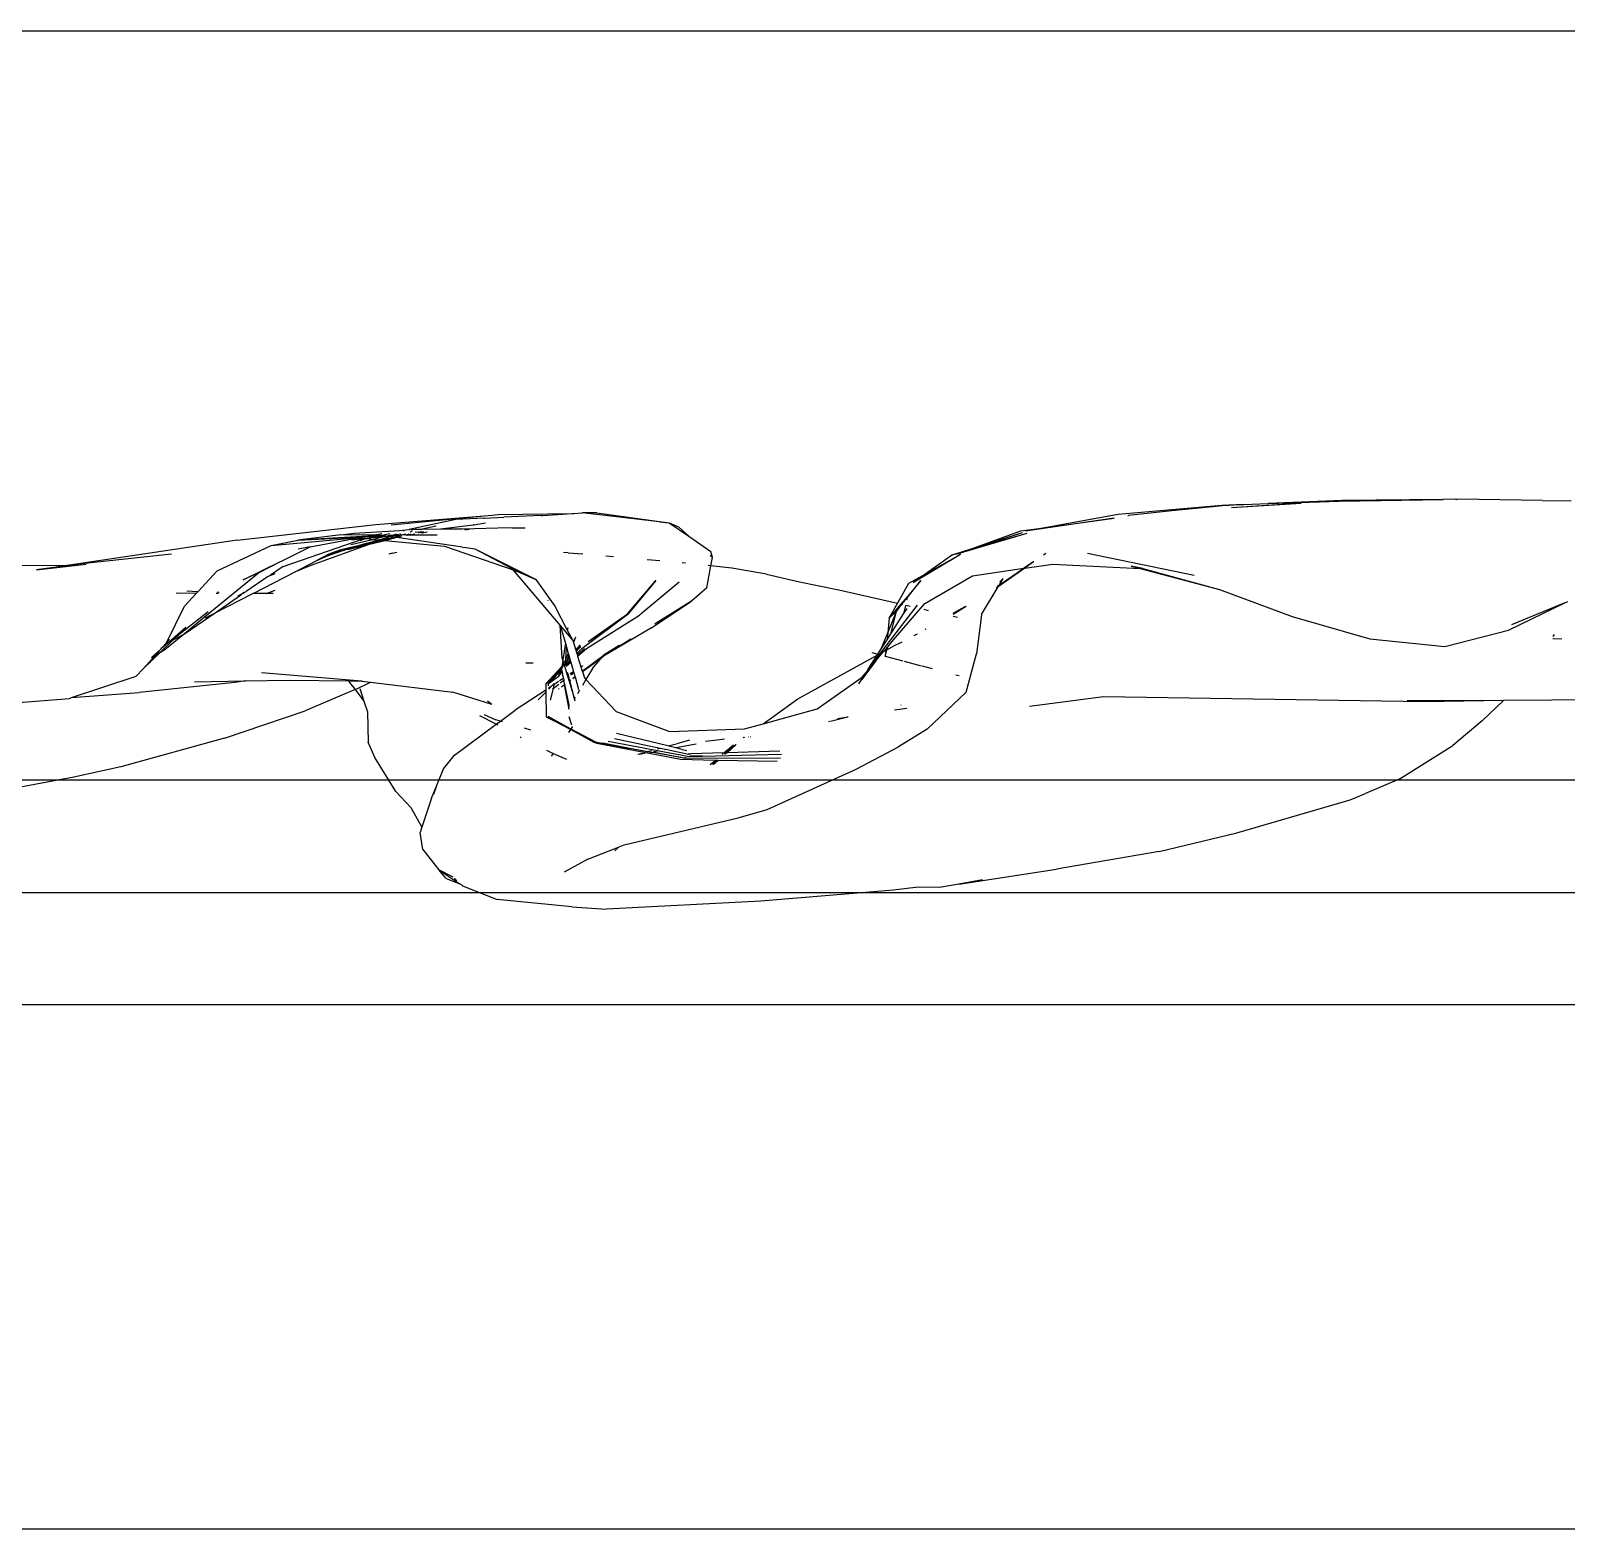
# Model space of a CAD drawing. Header units: millimetres. Extents: x -41292 to 298682, y -22072 to 33155.
# Drawn here: x 30893 to 31098, y 1090.6 to 1290.6 of the extents above; entities that cross this region are included whole.
import ezdxf

# ---------------------------------------------------------------- set-up
doc = ezdxf.new("R2010")
doc.units = ezdxf.units.MM
doc.layers.add('창호', color=4, linetype='Continuous')
doc.layers.add('틀', color=8, linetype='Continuous')

# ---------------------------------------------------------------- blocks, each defined once
blk = doc.blocks.new('AHSISHEUD')
for p, q in [((31679.85, 18875.37), (31665.53, 18874.12)), ((31678.6, 18875.16), (31672.7, 18874.6)), ((31676.33, 18874.99), (31679.85, 18875.37)), ((31680.29, 18875.33), (31679.41, 18875.24)), ((31679.85, 18875.37), (31682.28, 18875.42)), ((31679.85, 18875.37), (31680.29, 18875.33)), ((31682.28, 18875.42), (31680.29, 18875.33)), ((31689.98, 18875.56), (31680.67, 18874.99)), ((31688.76, 18875.54), (31680.67, 18874.99)), ((31682.28, 18875.42), (31685.54, 18875.56)), ((31695.44, 18875.99), (31685.54, 18875.56)), ((31685.54, 18875.56), (31692.41, 18875.78)), ((31695.44, 18875.99), (31692.41, 18875.78)), ((31692.41, 18875.78), (31694.96, 18875.87)), ((31695.03, 18875.87), (31694.96, 18875.87)), ((31695.44, 18875.99), (31695.03, 18875.87)), ((31695.26, 18875.88), (31695.03, 18875.87)), ((31695.44, 18875.99), (31695.26, 18875.88)), ((31695.26, 18875.88), (31697.85, 18875.92)), ((31708.93, 18876.11), (31695.44, 18875.99)), ((31697.85, 18875.92), (31708.93, 18876.11)), ((31710.61, 18876.13), (31708.93, 18876.11)), ((31710.61, 18876.13), (31710.75, 18876.12)), ((31710.84, 18876.14), (31710.75, 18876.12)), ((31722.16, 18875.98), (31710.84, 18876.14)), ((31722.16, 18875.98), (31725.98, 18875.94)), ((31566.46, 18872.78), (31580.89, 18873.91)), ((31568.48, 18872.73), (31580.89, 18873.91)), ((31577.15, 18873.42), (31570.92, 18872.09)), ((31580.86, 18873.61), (31577.15, 18873.42)), ((31580.86, 18873.61), (31580.96, 18873.63)), ((31580.89, 18873.91), (31581.99, 18874)), ((31580.96, 18873.63), (31583.53, 18873.74)), ((31581.99, 18874), (31582.77, 18874.09)), ((31582.77, 18874.09), (31592.65, 18874.25)), ((31588.53, 18873.99), (31583.53, 18873.74)), ((31588.53, 18873.99), (31588.61, 18873.97)), ((31588.61, 18873.97), (31588.72, 18873.98)), ((31588.72, 18873.98), (31592.65, 18874.25)), ((31592.65, 18874.25), (31592.86, 18874.26)), ((31592.86, 18874.26), (31593.98, 18874.32)), ((31604.32, 18873.12), (31593.98, 18874.32)), ((31595.96, 18874.31), (31593.98, 18874.32)), ((31595.96, 18874.31), (31605.62, 18873)), ((31604.32, 18873.12), (31605.62, 18873)), ((31665.02, 18873.62), (31653.15, 18871.86)), ((31665.53, 18874.12), (31655.96, 18872.38)), ((31655.96, 18872.38), (31665.02, 18873.62)), ((31666.82, 18873.97), (31666.91, 18873.97)), ((31672.7, 18874.6), (31666.91, 18873.97)), ((31547.96, 18870.66), (31566.46, 18872.78)), ((31552.5, 18869.97), (31563.74, 18871.01)), ((31561.76, 18871.38), (31556.03, 18870.68)), ((31565.37, 18871.21), (31556.03, 18870.68)), ((31556.03, 18870.68), (31565.02, 18871.14)), ((31561.76, 18871.38), (31563.56, 18871.63)), ((31566.18, 18871.36), (31561.76, 18871.38)), ((31563.56, 18871.63), (31569.61, 18871.99)), ((31563.74, 18871.01), (31564.1, 18870.97)), ((31564.1, 18870.97), (31565.02, 18871.14)), ((31564.96, 18870.91), (31565.95, 18871.03)), ((31565.02, 18871.14), (31566.97, 18871.24)), ((31565.02, 18871.14), (31565.37, 18871.21)), ((31565.37, 18871.21), (31566.18, 18871.36)), ((31567.24, 18871.31), (31565.37, 18871.21)), ((31567.34, 18871.11), (31565.4, 18870.91)), ((31565.95, 18871.03), (31565.4, 18870.91)), ((31566.97, 18871.24), (31565.95, 18871.03)), ((31565.95, 18871.03), (31567.71, 18871.24)), ((31566.01, 18870.79), (31567.34, 18871.11)), ((31566.32, 18871.38), (31566.18, 18871.36)), ((31566.32, 18871.38), (31567.26, 18871.55)), ((31567.24, 18871.31), (31566.32, 18871.38)), ((31566.83, 18870.71), (31568.36, 18871.15)), ((31567.24, 18871.31), (31566.97, 18871.24)), ((31566.97, 18871.24), (31567.51, 18871.27)), ((31567.27, 18871.31), (31567.24, 18871.31)), ((31567.29, 18871.31), (31567.27, 18871.31)), ((31568.3, 18871.53), (31567.29, 18871.31)), ((31567.51, 18871.27), (31567.29, 18871.31)), ((31567.34, 18871.11), (31567.83, 18871.23)), ((31568.1, 18871.19), (31567.34, 18871.11)), ((31567.39, 18870.66), (31569.1, 18871.04)), ((31567.71, 18871.24), (31567.51, 18871.27)), ((31568.36, 18871.15), (31567.54, 18870.79)), ((31567.63, 18870.63), (31569.1, 18871.04)), ((31567.83, 18871.23), (31567.71, 18871.24)), ((31567.83, 18871.23), (31568.16, 18871.31)), ((31568.1, 18871.19), (31567.83, 18871.23)), ((31568.7, 18871.25), (31568.1, 18871.19)), ((31568.36, 18871.15), (31568.1, 18871.19)), ((31568.15, 18870.89), (31568.86, 18871.08)), ((31568.16, 18871.31), (31568.27, 18871.31)), ((31568.27, 18871.31), (31568.32, 18871.35)), ((31568.32, 18871.35), (31568.38, 18871.36)), ((31568.44, 18871.14), (31568.36, 18871.15)), ((31568.38, 18871.36), (31568.46, 18871.34)), ((31568.7, 18871.25), (31568.44, 18871.14)), ((31568.86, 18871.08), (31568.44, 18871.14)), ((31568.46, 18871.34), (31568.53, 18871.34)), ((31568.53, 18871.34), (31568.85, 18871.38)), ((31568.53, 18871.34), (31568.85, 18871.34)), ((31568.77, 18871.26), (31568.7, 18871.25)), ((31568.96, 18871.33), (31568.77, 18871.26)), ((31569.15, 18871.3), (31568.77, 18871.26)), ((31568.85, 18871.38), (31569.22, 18871.51)), ((31568.85, 18871.34), (31568.96, 18871.33)), ((31568.89, 18871.07), (31568.86, 18871.08)), ((31569.47, 18871.24), (31568.89, 18871.07)), ((31569.62, 18871.22), (31568.89, 18871.07)), ((31569.1, 18871.04), (31568.89, 18871.07)), ((31568.96, 18871.33), (31569.04, 18871.34)), ((31569.73, 18871.5), (31569.04, 18871.34)), ((31569.04, 18871.34), (31569.15, 18871.3)), ((31569.1, 18871.04), (31569.22, 18871.07)), ((31569.15, 18871.3), (31569.68, 18871.35)), ((31569.22, 18871.07), (31569.78, 18871.19)), ((31569.25, 18871.02), (31569.22, 18871.07)), ((31578.03, 18869.73), (31569.25, 18871.02)), ((31569.61, 18871.99), (31570.92, 18872.09)), ((31569.88, 18871.35), (31569.68, 18871.35)), ((31569.73, 18871.5), (31569.78, 18871.5)), ((31569.89, 18871.18), (31569.78, 18871.19)), ((31570.02, 18871.39), (31569.88, 18871.35)), ((31570.39, 18871.49), (31570.02, 18871.39)), ((31570.28, 18871.36), (31570.02, 18871.39)), ((31570.23, 18871.94), (31570.14, 18871.92)), ((31570.44, 18871.39), (31570.28, 18871.36)), ((31570.51, 18871.36), (31570.44, 18871.39)), ((31570.51, 18871.36), (31570.65, 18871.39)), ((31570.87, 18871.47), (31570.65, 18871.39)), ((31570.65, 18871.39), (31570.68, 18871.36)), ((31570.68, 18871.36), (31570.8, 18871.39)), ((31570.8, 18871.39), (31571.02, 18871.47)), ((31570.8, 18871.39), (31571.02, 18871.36)), ((31570.92, 18872.09), (31571.64, 18872.15)), ((31570.97, 18871.83), (31571.11, 18871.81)), ((31571.02, 18871.47), (31571.14, 18871.47)), ((31571.04, 18871.36), (31571.02, 18871.36)), ((31571.04, 18871.36), (31571.18, 18871.39)), ((31571.22, 18871.87), (31571.11, 18871.81)), ((31571.18, 18871.39), (31571.2, 18871.39)), ((31571.61, 18871.46), (31571.2, 18871.39)), ((31571.2, 18871.39), (31574.64, 18871.39)), ((31571.35, 18871.86), (31571.22, 18871.87)), ((31571.61, 18871.46), (31571.64, 18871.46)), ((31571.64, 18872.15), (31572.65, 18872.16)), ((31572.08, 18871.69), (31571.71, 18871.74)), ((31572.08, 18871.69), (31572.12, 18871.72)), ((31572.17, 18871.75), (31572.12, 18871.72)), ((31572.12, 18871.72), (31572.19, 18871.72)), ((31572.19, 18871.8), (31572.17, 18871.75)), ((31572.19, 18871.72), (31572.3, 18871.76)), ((31572.3, 18871.76), (31572.36, 18871.76)), ((31572.36, 18871.76), (31572.43, 18871.79)), ((31572.36, 18871.76), (31572.39, 18871.79)), ((31572.39, 18871.79), (31572.45, 18871.78)), ((31572.45, 18871.78), (31572.43, 18871.79)), ((31572.85, 18871.76), (31572.45, 18871.78)), ((31572.65, 18871.63), (31572.52, 18871.64)), ((31574.49, 18872.57), (31572.65, 18872.16)), ((31572.65, 18872.16), (31575.1, 18872.18)), ((31573.25, 18871.73), (31572.65, 18871.63)), ((31573.25, 18871.73), (31573.3, 18871.72)), ((31575.1, 18872.18), (31579.43, 18872.74)), ((31575.1, 18872.18), (31577.97, 18872.2)), ((31577.97, 18872.2), (31584.33, 18872.37)), ((31578.29, 18872.12), (31578.55, 18872.13)), ((31578.46, 18872.08), (31578.53, 18872.06)), ((31578.86, 18872.09), (31578.53, 18872.06)), ((31578.93, 18872.08), (31578.86, 18872.09)), ((31579.51, 18872.74), (31579.43, 18872.74)), ((31579.51, 18872.74), (31581.11, 18872.99)), ((31584.33, 18872.37), (31586.38, 18872.33)), ((31584.69, 18872.28), (31586.38, 18872.33)), ((31605.62, 18873), (31606.83, 18872.48)), ((31605.62, 18873), (31608.25, 18871.2)), ((31608.25, 18871.2), (31606.83, 18872.48)), ((31608.25, 18871.2), (31611.18, 18869.18)), ((31653.36, 18871.58), (31644.15, 18868.86)), ((31645.6, 18869.34), (31652.78, 18871.71)), ((31653.36, 18871.58), (31645.6, 18869.34)), ((31646.2, 18869.61), (31652.55, 18871.91)), ((31646.2, 18869.61), (31652.78, 18871.71)), ((31652.55, 18871.91), (31655.96, 18872.38)), ((31655.96, 18872.38), (31653.15, 18871.86)), ((31547.96, 18870.66), (31525.54, 18867.34)), ((31545.25, 18866.58), (31552.5, 18869.97)), ((31552.5, 18869.97), (31556.03, 18870.68)), ((31553.85, 18867.87), (31557.68, 18869.79)), ((31554.1, 18867.18), (31564.78, 18870.85)), ((31557.68, 18869.79), (31556.08, 18869.5)), ((31557.68, 18869.79), (31564.1, 18870.97)), ((31565.9, 18870.22), (31557.76, 18867.3)), ((31562.29, 18869.34), (31559.67, 18868.45)), ((31561.78, 18869.4), (31560.39, 18868.9)), ((31560.57, 18868.89), (31560.68, 18868.93)), ((31560.68, 18868.93), (31560.74, 18868.93)), ((31560.74, 18868.93), (31560.96, 18869.03)), ((31560.96, 18869.03), (31561.78, 18869.4)), ((31561.36, 18869.13), (31560.96, 18869.03)), ((31561.36, 18869.13), (31563.28, 18869.68)), ((31561.36, 18869.13), (31562.29, 18869.34)), ((31564.11, 18869.93), (31561.78, 18869.4)), ((31562.39, 18869.38), (31562.29, 18869.34)), ((31562.71, 18869.45), (31562.39, 18869.38)), ((31566.58, 18870.48), (31562.71, 18869.45)), ((31562.71, 18869.45), (31565.9, 18870.22)), ((31563.28, 18869.68), (31562.71, 18869.45)), ((31563.12, 18870.1), (31566.01, 18870.79)), ((31564.78, 18870.85), (31563.23, 18870.69)), ((31563.28, 18869.68), (31564.11, 18869.93)), ((31564.1, 18870.97), (31564.89, 18870.9)), ((31564.11, 18869.93), (31566.58, 18870.48)), ((31564.96, 18870.17), (31564.11, 18869.93)), ((31564.35, 18870.64), (31565.09, 18870.88)), ((31564.78, 18870.85), (31564.89, 18870.9)), ((31564.89, 18870.9), (31564.92, 18870.89)), ((31564.92, 18870.89), (31564.96, 18870.91)), ((31565.09, 18870.88), (31564.96, 18870.91)), ((31564.96, 18870.17), (31566.83, 18870.71)), ((31567.1, 18870.69), (31564.96, 18870.17)), ((31565.09, 18870.88), (31565.22, 18870.87)), ((31565.22, 18870.87), (31565.31, 18870.89)), ((31565.4, 18870.91), (31565.31, 18870.89)), ((31565.4, 18870.91), (31566.01, 18870.79)), ((31565.9, 18870.22), (31566, 18870.24)), ((31566, 18870.24), (31567.63, 18870.63)), ((31566, 18870.24), (31566.58, 18870.48)), ((31566.01, 18870.79), (31566.83, 18870.71)), ((31566.58, 18870.48), (31566.64, 18870.49)), ((31566.64, 18870.49), (31566.79, 18870.53)), ((31566.88, 18870.56), (31566.79, 18870.53)), ((31566.83, 18870.71), (31567.1, 18870.69)), ((31567.1, 18870.69), (31566.88, 18870.56)), ((31567.1, 18870.69), (31567.29, 18870.67)), ((31567.54, 18870.79), (31567.29, 18870.67)), ((31567.39, 18870.66), (31567.29, 18870.67)), ((31568.15, 18870.89), (31567.39, 18870.66)), ((31567.39, 18870.66), (31567.63, 18870.63)), ((31568.15, 18870.89), (31567.54, 18870.79)), ((31567.63, 18870.63), (31575.61, 18869.87)), ((31568.64, 18868.96), (31568.2, 18868.83)), ((31568.64, 18868.96), (31569.24, 18869.08)), ((31575.61, 18869.87), (31584.77, 18866.73)), ((31578.03, 18869.73), (31578.4, 18869.71)), ((31578.5, 18869.66), (31578.4, 18869.71)), ((31579.72, 18869.48), (31578.5, 18869.66)), ((31585.37, 18866.49), (31579.72, 18869.48)), ((31587.79, 18865.44), (31579.72, 18869.48)), ((31592.1, 18869.01), (31591.52, 18869.05)), ((31592.1, 18869.01), (31594.1, 18868.84)), ((31611.37, 18868.38), (31611.18, 18869.18)), ((31643.27, 18868.67), (31646.2, 18869.61)), ((31644.95, 18869.16), (31643.27, 18868.67)), ((31644.15, 18868.86), (31644.95, 18869.16)), ((31644.95, 18869.16), (31646.2, 18869.61)), ((31645.6, 18869.34), (31644.95, 18869.16)), ((31512.53, 18867.27), (31525.5, 18867.34)), ((31521.15, 18866.7), (31527.8, 18867.47)), ((31522.43, 18866.92), (31521.15, 18866.7)), ((31523.46, 18867.04), (31522.43, 18866.92)), ((31526.82, 18867.41), (31523.46, 18867.04)), ((31525.5, 18867.34), (31523.46, 18867.04)), ((31525.5, 18867.34), (31525.54, 18867.34)), ((31539.16, 18868.8), (31525.54, 18867.34)), ((31548.76, 18865.4), (31553.71, 18867.84)), ((31550.77, 18866.33), (31553.71, 18867.84)), ((31554.1, 18867.18), (31552.41, 18866.02)), ((31553.71, 18867.84), (31553.73, 18867.85)), ((31553.73, 18867.85), (31553.85, 18867.87)), ((31555.58, 18866.42), (31558.47, 18867.91)), ((31557.76, 18867.3), (31555.58, 18866.42)), ((31558.47, 18867.91), (31559.67, 18868.45)), ((31559.43, 18868.4), (31558.47, 18867.91)), ((31559.43, 18868.4), (31560.57, 18868.89)), ((31560.19, 18868.79), (31559.43, 18868.4)), ((31559.67, 18868.45), (31559.43, 18868.4)), ((31559.67, 18868.45), (31560.57, 18868.89)), ((31560.19, 18868.79), (31560.39, 18868.9)), ((31560.57, 18868.89), (31560.19, 18868.79)), ((31560.39, 18868.9), (31560.57, 18868.89)), ((31597.17, 18868.58), (31598.18, 18868.49)), ((31602.66, 18868.11), (31604.34, 18867.96)), ((31607.79, 18867.61), (31607.35, 18867.65)), ((31610.65, 18864.32), (31611.17, 18867.24)), ((31611.17, 18867.24), (31610.81, 18867.28)), ((31611.37, 18868.38), (31611.07, 18868.63)), ((31611.37, 18868.38), (31611.08, 18868.65)), ((31611.17, 18867.24), (31611.37, 18868.38)), ((31613.96, 18866.95), (31611.17, 18867.24)), ((31618.61, 18866.16), (31613.96, 18866.95)), ((31644.5, 18868.78), (31638.3, 18865.08)), ((31644.5, 18868.78), (31639.43, 18865.94)), ((31639.43, 18865.94), (31643.27, 18868.67)), ((31644.15, 18868.86), (31643.27, 18868.67)), ((31646.1, 18865.93), (31652.95, 18866.93)), ((31653.08, 18866.95), (31649.51, 18864.45)), ((31649.68, 18864.74), (31652.95, 18866.93)), ((31654.23, 18867.79), (31652.95, 18866.93)), ((31652.95, 18866.93), (31653.08, 18866.95)), ((31654.23, 18867.79), (31653.08, 18866.95)), ((31653.08, 18866.95), (31656.82, 18867.49)), ((31654.23, 18867.79), (31654.26, 18867.81)), ((31654.27, 18867.78), (31654.23, 18867.79)), ((31655.87, 18868.89), (31655.55, 18868.68)), ((31656.82, 18867.49), (31668.48, 18866.9)), ((31675.67, 18865.97), (31661.44, 18868.92)), ((31668.83, 18866.88), (31667.27, 18867.22)), ((31667.27, 18867.22), (31668.48, 18866.9)), ((31668.48, 18866.9), (31679.07, 18864.08)), ((31668.48, 18866.9), (31668.83, 18866.88)), ((31542.74, 18863.85), (31545.25, 18866.58)), ((31543.81, 18860.64), (31550.77, 18866.33)), ((31550.77, 18866.33), (31548.76, 18865.4)), ((31552.13, 18865.88), (31549.13, 18863.85)), ((31550.15, 18863.62), (31555.58, 18866.42)), ((31552.13, 18865.88), (31552.26, 18865.92)), ((31552.79, 18866.1), (31552.26, 18865.92)), ((31552.28, 18865.98), (31552.26, 18865.92)), ((31552.28, 18865.98), (31552.41, 18866.02)), ((31552.41, 18866.02), (31553.01, 18866.24)), ((31584.77, 18866.73), (31584.8, 18866.69)), ((31584.8, 18866.69), (31585.37, 18866.49)), ((31584.8, 18866.69), (31591.02, 18859.34)), ((31585.37, 18866.49), (31587.79, 18865.44)), ((31587.79, 18865.44), (31590.33, 18861.86)), ((31600.02, 18860.84), (31603.84, 18865.31)), ((31603.84, 18865.31), (31600.13, 18860.85)), ((31606.92, 18865.09), (31601.88, 18860.86)), ((31618.61, 18866.16), (31622.98, 18865.1)), ((31622.98, 18865.1), (31628.25, 18864.06)), ((31637.55, 18864.9), (31636.07, 18862.26)), ((31637.36, 18862.98), (31639.2, 18865.31)), ((31639.2, 18865.31), (31637.4, 18863.18)), ((31639.43, 18865.94), (31637.55, 18864.9)), ((31638.16, 18865.05), (31639.43, 18865.94)), ((31639.73, 18862.21), (31646.1, 18865.93)), ((31649.68, 18864.74), (31650.17, 18865.56)), ((31649.73, 18865.12), (31650.17, 18865.56)), ((31668.83, 18866.88), (31679.07, 18864.08)), ((31542.49, 18863.58), (31539.8, 18863.59)), ((31540.93, 18861.88), (31542.49, 18863.58)), ((31541.21, 18863.9), (31542.74, 18863.85)), ((31542.49, 18863.58), (31542.74, 18863.85)), ((31545.02, 18860.97), (31550.02, 18863.55)), ((31545.02, 18860.97), (31548.39, 18863.35)), ((31545.43, 18863.57), (31545.13, 18863.57)), ((31545.31, 18863.77), (31545.53, 18863.76)), ((31548.2, 18863.29), (31548.03, 18863.17)), ((31548.26, 18863.31), (31548.2, 18863.29)), ((31548.41, 18863.42), (31548.26, 18863.31)), ((31548.26, 18863.31), (31548.39, 18863.35)), ((31548.39, 18863.35), (31548.5, 18863.42)), ((31548.5, 18863.42), (31548.41, 18863.42)), ((31548.53, 18863.48), (31548.5, 18863.42)), ((31548.61, 18863.55), (31548.53, 18863.48)), ((31548.71, 18863.56), (31548.61, 18863.55)), ((31548.71, 18863.56), (31548.85, 18863.66)), ((31548.73, 18863.64), (31548.71, 18863.56)), ((31548.77, 18863.66), (31548.73, 18863.64)), ((31548.77, 18863.66), (31548.83, 18863.66)), ((31548.88, 18863.73), (31548.83, 18863.66)), ((31548.83, 18863.66), (31548.85, 18863.66)), ((31548.85, 18863.66), (31548.89, 18863.7)), ((31548.88, 18863.73), (31548.95, 18863.72)), ((31548.89, 18863.7), (31548.95, 18863.72)), ((31548.95, 18863.72), (31549.13, 18863.85)), ((31550.02, 18863.55), (31550.15, 18863.62)), ((31551.88, 18863.56), (31550.02, 18863.55)), ((31550.15, 18863.62), (31551.88, 18863.56)), ((31552.97, 18863.97), (31551.88, 18863.56)), ((31552.73, 18863.54), (31551.88, 18863.56)), ((31610.65, 18864.32), (31608.57, 18862.52)), ((31628.25, 18864.06), (31636.07, 18862.26)), ((31637.4, 18863.18), (31636.54, 18862.15)), ((31636.68, 18862.12), (31637.36, 18862.98)), ((31637.36, 18862.98), (31637.29, 18862.69)), ((31637.4, 18863.18), (31637.36, 18862.98)), ((31647.3, 18860.75), (31649.51, 18864.45)), ((31649.51, 18864.45), (31649.25, 18864.27)), ((31649.41, 18864.56), (31649.4, 18864.53)), ((31649.41, 18864.56), (31649.67, 18864.72)), ((31649.51, 18864.45), (31649.67, 18864.72)), ((31649.67, 18864.72), (31649.68, 18864.74)), ((31679.07, 18864.08), (31688.77, 18860.49)), ((31538.49, 18856.96), (31540.93, 18861.88)), ((31539.93, 18857.92), (31544.09, 18861.15)), ((31541.06, 18858.26), (31544.85, 18860.88)), ((31544.32, 18860.61), (31544.85, 18860.88)), ((31544.85, 18860.88), (31545.02, 18860.97)), ((31589.51, 18862.58), (31589.44, 18862.69)), ((31590.33, 18861.86), (31592.01, 18858.69)), ((31593.93, 18856.21), (31600.13, 18860.85)), ((31600.13, 18860.85), (31598.85, 18859.95)), ((31598.85, 18859.95), (31600.02, 18860.84)), ((31600.02, 18860.84), (31600.13, 18860.85)), ((31601.64, 18860.69), (31601.76, 18860.79)), ((31601.76, 18860.79), (31601.88, 18860.86)), ((31603.24, 18858.98), (31608.57, 18862.52)), ((31608.57, 18862.52), (31603.71, 18859.48)), ((31608.57, 18862.52), (31603.85, 18859.62)), ((31632.18, 18853.47), (31638.73, 18861.99)), ((31634.77, 18858.3), (31635.94, 18861.18)), ((31636.07, 18862.26), (31634.98, 18860.31)), ((31636.54, 18862.15), (31634.98, 18860.31)), ((31635.94, 18861.18), (31634.98, 18860.31)), ((31635.2, 18858.2), (31635.94, 18861.18)), ((31635.2, 18858.2), (31636.87, 18860.83)), ((31635.53, 18857.36), (31639.73, 18862.21)), ((31635.94, 18861.18), (31636.68, 18862.12)), ((31636.54, 18862.15), (31636.68, 18862.12)), ((31636.68, 18862.12), (31636.76, 18862.1)), ((31637.13, 18861.95), (31636.87, 18860.83)), ((31636.87, 18860.83), (31637.35, 18861.58)), ((31637.2, 18862), (31637.79, 18861.86)), ((31639.59, 18861.45), (31640.19, 18861.31)), ((31643.49, 18860.92), (31645.1, 18861.84)), ((31645.24, 18861.81), (31643.5, 18860.75)), ((31647.3, 18860.75), (31647.29, 18860.72)), ((31717.63, 18858.67), (31725.16, 18862.3)), ((31725.16, 18862.3), (31718.02, 18859.4)), ((31725.16, 18862.3), (31725.54, 18862.48)), ((31538.97, 18857.19), (31541.09, 18859.06)), ((31539.93, 18857.92), (31541.09, 18859.06)), ((31540.68, 18858.06), (31543.81, 18860.64)), ((31544.32, 18860.61), (31543.67, 18860.29)), ((31591.02, 18859.34), (31591.29, 18854.94)), ((31591.02, 18859.34), (31591.07, 18859.28)), ((31591.07, 18859.28), (31592.74, 18857.3)), ((31591.07, 18859.28), (31591.75, 18856.93)), ((31592.06, 18858.98), (31592.01, 18858.69)), ((31592.01, 18858.69), (31592.74, 18857.3)), ((31593.93, 18856.21), (31598.85, 18859.95)), ((31594.55, 18856.22), (31601.64, 18860.69)), ((31598.85, 18859.95), (31594.78, 18857.1)), ((31603.24, 18858.98), (31596.85, 18855.19)), ((31634.98, 18860.31), (31634.77, 18858.3)), ((31639.78, 18858.78), (31639.89, 18858.85)), ((31643.51, 18860.54), (31644.08, 18860.41)), ((31647.29, 18860.72), (31646.63, 18855.5)), ((31688.77, 18860.49), (31699.14, 18857.53)), ((31537.69, 18855.74), (31539.39, 18857.4)), ((31537.9, 18856.3), (31538.97, 18857.19)), ((31537.9, 18856.3), (31538.47, 18856.93)), ((31538.29, 18856.09), (31540.68, 18858.06)), ((31538.47, 18856.93), (31538.49, 18856.96)), ((31538.49, 18856.96), (31538.93, 18857.46)), ((31538.97, 18857.19), (31539.93, 18857.92)), ((31538.97, 18857.19), (31539.39, 18857.4)), ((31539.39, 18857.4), (31540.68, 18858.06)), ((31539.39, 18857.4), (31539.93, 18857.92)), ((31540.68, 18858.06), (31541.06, 18858.26)), ((31591.75, 18856.93), (31591.41, 18854.72)), ((31591.75, 18856.93), (31591.9, 18856.38)), ((31592.74, 18857.3), (31592.81, 18857.1)), ((31593.09, 18857.75), (31592.81, 18857.1)), ((31592.81, 18857.1), (31592.83, 18857.02)), ((31593.09, 18857.75), (31592.83, 18857.02)), ((31592.83, 18857.02), (31593.15, 18855.98)), ((31593.15, 18855.98), (31593.73, 18856.68)), ((31593.73, 18856.68), (31593.18, 18855.89)), ((31600.49, 18857.47), (31596.85, 18855.19)), ((31633.92, 18856.19), (31634.77, 18858.3)), ((31633.92, 18856.19), (31634.68, 18857.38)), ((31634.77, 18858.3), (31634.68, 18857.38)), ((31634.68, 18857.38), (31635.2, 18858.2)), ((31634.77, 18856.45), (31635.53, 18857.36)), ((31636.65, 18857.07), (31635.39, 18856.44)), ((31638.31, 18857.94), (31638.77, 18858.2)), ((31699.14, 18857.53), (31709.12, 18856.49)), ((31709.12, 18856.49), (31717.63, 18858.67)), ((31724.77, 18857.48), (31723.54, 18857.5)), ((31723.59, 18857.83), (31723.78, 18858.11)), ((31535.41, 18853.51), (31537.69, 18855.74)), ((31537.03, 18855.34), (31535.41, 18853.51)), ((31536.5, 18855.03), (31537.74, 18856.12)), ((31536.5, 18855.03), (31537.03, 18855.34)), ((31537.07, 18855.37), (31537.03, 18855.34)), ((31537.74, 18856.12), (31537.07, 18855.37)), ((31537.07, 18855.37), (31537.69, 18855.74)), ((31537.69, 18855.74), (31538.29, 18856.09)), ((31537.74, 18856.12), (31537.79, 18856.16)), ((31537.79, 18856.16), (31537.9, 18856.3)), ((31591.39, 18854.61), (31591.27, 18853.8)), ((31591.29, 18854.94), (31591.41, 18854.72)), ((31591.39, 18854.61), (31591.41, 18854.72)), ((31591.39, 18854.61), (31591.53, 18854.16)), ((31591.81, 18854.8), (31591.61, 18854.34)), ((31591.77, 18854.08), (31591.81, 18854.8)), ((31591.81, 18854.8), (31591.9, 18856.38)), ((31592.14, 18855.56), (31591.81, 18854.8)), ((31591.9, 18856.38), (31592.14, 18855.56)), ((31591.94, 18854.11), (31592.41, 18854.61)), ((31592.21, 18855.3), (31591.96, 18854.53)), ((31591.96, 18854.53), (31592.31, 18854.96)), ((31592.32, 18854.92), (31591.96, 18854.53)), ((31592.37, 18854.74), (31592.13, 18854.39)), ((31592.14, 18855.56), (31592.21, 18855.3)), ((31592.21, 18855.3), (31592.31, 18854.96)), ((31592.31, 18854.96), (31592.32, 18854.92)), ((31592.32, 18854.92), (31592.37, 18854.74)), ((31592.37, 18854.74), (31592.41, 18854.61)), ((31592.41, 18854.61), (31592.44, 18854.51)), ((31593.15, 18855.98), (31593.18, 18855.89)), ((31593.18, 18855.89), (31593.19, 18855.84)), ((31593.6, 18856.27), (31593.19, 18855.84)), ((31593.19, 18855.84), (31593.29, 18855.54)), ((31593.29, 18855.54), (31593.93, 18856.21)), ((31593.29, 18855.54), (31593.34, 18855.36)), ((31593.34, 18855.36), (31594.28, 18856.23)), ((31593.34, 18855.36), (31593.39, 18855.2)), ((31593.39, 18855.2), (31594.55, 18856.22)), ((31593.39, 18855.2), (31593.83, 18853.77)), ((31593.83, 18856.43), (31593.6, 18856.27)), ((31594.01, 18853.2), (31596.92, 18855.37)), ((31594.03, 18853.14), (31596.61, 18855.02)), ((31595.35, 18853.56), (31596.61, 18855.02)), ((31596.61, 18855.02), (31596.92, 18855.37)), ((31596.61, 18855.02), (31596.85, 18855.19)), ((31596.85, 18855.19), (31596.92, 18855.37)), ((31598.92, 18856.6), (31596.92, 18855.37)), ((31622.79, 18849.52), (31633.37, 18855.33)), ((31632.18, 18853.47), (31633.37, 18855.33)), ((31632.66, 18855.68), (31633.46, 18855.47)), ((31633.18, 18854.56), (31634.22, 18855.8)), ((31633.37, 18855.33), (31633.46, 18855.47)), ((31633.46, 18855.47), (31633.92, 18856.19)), ((31634.22, 18855.8), (31634.56, 18856.19)), ((31634.22, 18855.8), (31634.53, 18855.97)), ((31634.37, 18855.23), (31634.45, 18855.21)), ((31634.45, 18855.21), (31634.67, 18856.05)), ((31634.53, 18855.97), (31634.45, 18855.21)), ((31634.45, 18855.21), (31636.78, 18854.59)), ((31634.45, 18855.21), (31634.45, 18855.14)), ((31634.56, 18856.19), (31634.53, 18855.97)), ((31634.53, 18855.97), (31634.67, 18856.05)), ((31634.56, 18856.19), (31634.77, 18856.45)), ((31634.67, 18856.05), (31634.77, 18856.45)), ((31634.67, 18856.05), (31635.39, 18856.44)), ((31645.23, 18850.39), (31646.63, 18855.5)), ((31525.83, 18849.67), (31534.47, 18852.54)), ((31535.41, 18853.51), (31534.47, 18852.54)), ((31564.55, 18851.86), (31551.2, 18852.98)), ((31587.44, 18854.27), (31586.49, 18854.25)), ((31591.27, 18853.8), (31589.12, 18851.51)), ((31589.48, 18851.5), (31590.77, 18852.87)), ((31590.13, 18852.31), (31590.37, 18852.6)), ((31590.37, 18852.6), (31591.25, 18853.67)), ((31590.82, 18852.99), (31590.37, 18852.6)), ((31590.37, 18852.6), (31590.77, 18852.87)), ((31590.77, 18852.87), (31591.1, 18853.16)), ((31591.29, 18853.18), (31590.79, 18852.46)), ((31591.1, 18853.16), (31590.79, 18852.46)), ((31591.12, 18853.24), (31590.82, 18852.99)), ((31591.12, 18853.24), (31591.1, 18853.16)), ((31591.14, 18853.27), (31591.12, 18853.24)), ((31591.16, 18853.3), (31591.14, 18853.27)), ((31591.22, 18853.49), (31591.16, 18853.3)), ((31591.25, 18853.52), (31591.22, 18853.49)), ((31591.22, 18853.49), (31591.29, 18853.18)), ((31591.36, 18853.8), (31591.25, 18853.52)), ((31591.27, 18853.8), (31591.25, 18853.67)), ((31591.25, 18853.67), (31591.25, 18853.52)), ((31591.29, 18853.18), (31591.36, 18852.89)), ((31591.36, 18852.89), (31591.34, 18852.86)), ((31591.34, 18852.86), (31591.5, 18852.23)), ((31591.36, 18853.8), (31591.39, 18853.84)), ((31591.44, 18853.97), (31591.39, 18853.84)), ((31591.46, 18854), (31591.44, 18853.97)), ((31591.53, 18854.16), (31591.46, 18854)), ((31591.57, 18854.24), (31591.53, 18854.16)), ((31591.53, 18854.16), (31592.97, 18849.51)), ((31591.88, 18854.43), (31591.77, 18854.08)), ((31591.79, 18854.01), (31591.77, 18854.08)), ((31591.77, 18854.08), (31591.77, 18854.05)), ((31591.81, 18853.97), (31591.94, 18854.11)), ((31591.82, 18853.94), (31592.44, 18854.51)), ((31591.94, 18854.11), (31591.82, 18853.94)), ((31592.47, 18854.41), (31591.85, 18853.88)), ((31591.87, 18853.85), (31592.48, 18854.38)), ((31591.88, 18854.43), (31591.9, 18854.46)), ((31591.93, 18854.49), (31591.9, 18854.46)), ((31591.96, 18854.53), (31591.93, 18854.49)), ((31592.13, 18854.39), (31591.94, 18854.11)), ((31592.18, 18852.68), (31592.04, 18853.03)), ((31592.13, 18854.39), (31592.07, 18854.38)), ((31592.18, 18852.68), (31592.14, 18852.66)), ((31592.19, 18852.48), (31592.18, 18852.68)), ((31592.84, 18853.11), (31592.41, 18852.83)), ((31592.44, 18854.51), (31592.47, 18854.41)), ((31592.47, 18854.41), (31592.48, 18854.38)), ((31592.48, 18854.38), (31592.84, 18853.11)), ((31592.48, 18852.71), (31592.87, 18853.01)), ((31592.84, 18853.11), (31592.87, 18853.01)), ((31592.87, 18853.01), (31593.03, 18852.46)), ((31594.08, 18853.93), (31593.83, 18853.77)), ((31593.83, 18853.77), (31594.01, 18853.2)), ((31594.01, 18853.2), (31594.03, 18853.14)), ((31594.03, 18853.14), (31594.28, 18852.3)), ((31595.35, 18853.56), (31594.49, 18852.08)), ((31633.18, 18854.56), (31631.33, 18852.07)), ((31631.33, 18852.07), (31631.94, 18853.08)), ((31631.36, 18852.39), (31631.94, 18853.08)), ((31631.94, 18853.08), (31633.18, 18854.56)), ((31631.94, 18853.08), (31632.18, 18853.47)), ((31636.96, 18854.54), (31639.26, 18853.93)), ((31639.38, 18853.9), (31640.69, 18853.56)), ((31643.85, 18852.72), (31644.31, 18852.6)), ((31547.61, 18851.69), (31534.87, 18850.36)), ((31542.24, 18851.79), (31549.04, 18851.9)), ((31549.04, 18851.9), (31547.61, 18851.69)), ((31549.04, 18851.9), (31554.86, 18852)), ((31554.86, 18852), (31562.85, 18851.89)), ((31563.67, 18850.73), (31557, 18847.9)), ((31562.85, 18851.89), (31562.92, 18851.7)), ((31562.85, 18851.89), (31564.55, 18851.86)), ((31562.92, 18851.7), (31563.67, 18850.73)), ((31563.74, 18850.76), (31563.67, 18850.73)), ((31563.67, 18850.73), (31564.86, 18849.19)), ((31563.74, 18850.76), (31565.76, 18851.72)), ((31564.3, 18850.89), (31564.86, 18849.19)), ((31564.63, 18851.86), (31564.55, 18851.86)), ((31564.63, 18851.86), (31565.76, 18851.72)), ((31565.76, 18851.72), (31576.73, 18850.4)), ((31589.13, 18850.68), (31585.05, 18848)), ((31590.13, 18852.31), (31589.12, 18851.51)), ((31589.5, 18851.74), (31589.12, 18851.51)), ((31589.12, 18851.51), (31589.13, 18850.68)), ((31589.13, 18850.68), (31589.13, 18850.41)), ((31589.48, 18851.5), (31589.44, 18851.46)), ((31589.44, 18851.46), (31589.47, 18851.26)), ((31590.79, 18852.46), (31589.48, 18851.5)), ((31589.48, 18851.5), (31590.13, 18852.31)), ((31589.5, 18851.74), (31589.48, 18851.5)), ((31589.5, 18851.74), (31590.13, 18852.31)), ((31589.87, 18851.17), (31589.51, 18850.93)), ((31589.52, 18850.81), (31589.87, 18851.17)), ((31590.1, 18850.89), (31589.72, 18849.31)), ((31589.87, 18851.17), (31590.26, 18851.57)), ((31590.01, 18850.82), (31590.1, 18850.89)), ((31590.1, 18850.89), (31590.87, 18851.48)), ((31590.2, 18851.38), (31590.1, 18850.89)), ((31590.84, 18851.8), (31590.2, 18851.38)), ((31590.26, 18851.57), (31590.2, 18851.38)), ((31590.81, 18850.81), (31590.91, 18850.88)), ((31591.5, 18852.23), (31590.98, 18851.89)), ((31591.06, 18851.62), (31591.55, 18852)), ((31591.23, 18851.11), (31591.61, 18851.39)), ((31591.5, 18852.23), (31591.55, 18852)), ((31591.55, 18852), (31591.61, 18851.39)), ((31591.67, 18851.43), (31591.55, 18852)), ((31591.61, 18851.39), (31591.67, 18851.43)), ((31591.61, 18851.39), (31592.2, 18848.12)), ((31592.27, 18848.7), (31591.67, 18851.43)), ((31592.19, 18852.48), (31592.24, 18852.52)), ((31592.33, 18851.94), (31592.19, 18852.48)), ((31592.33, 18851.94), (31592.44, 18852.02)), ((31592.34, 18851.91), (31592.33, 18851.94)), ((31592.34, 18851.91), (31592.45, 18851.99)), ((31592.97, 18849.51), (31592.34, 18851.91)), ((31592.73, 18852.24), (31593.03, 18852.46)), ((31592.74, 18852.21), (31593.04, 18852.42)), ((31593.03, 18852.46), (31593.04, 18852.42)), ((31593.04, 18852.42), (31593.52, 18850.75)), ((31593.64, 18850.64), (31593.36, 18850.17)), ((31594.49, 18852.08), (31594.02, 18851.29)), ((31594.28, 18852.3), (31594.49, 18852.08)), ((31594.49, 18852.08), (31598.54, 18847.83)), ((31625.36, 18848.16), (31631.36, 18852.39)), ((31630.94, 18851.51), (31631.28, 18852.04)), ((31631.28, 18852.04), (31631.33, 18852.07)), ((31514.41, 18848.66), (31525.55, 18849.57)), ((31525.55, 18849.57), (31525.83, 18849.67)), ((31525.83, 18849.67), (31534.87, 18850.36)), ((31564.86, 18849.19), (31565.34, 18847.76)), ((31581.93, 18848.73), (31576.73, 18850.4)), ((31581.93, 18848.73), (31581.34, 18849.19)), ((31588.12, 18849.37), (31589.13, 18850.41)), ((31589.13, 18850.41), (31589.18, 18847.09)), ((31592.2, 18848.12), (31592.27, 18848.7)), ((31593.07, 18849.67), (31592.97, 18849.51)), ((31593.05, 18849.18), (31592.97, 18849.51)), ((31618.14, 18846.18), (31622.79, 18849.52)), ((31636.55, 18848.66), (31636.51, 18848.65)), ((31640.06, 18845.45), (31645.23, 18850.39)), ((31663.58, 18849.77), (31653.69, 18848.47)), ((31706.44, 18849.12), (31663.58, 18849.77)), ((31716.96, 18849.29), (31704.12, 18849.23)), ((31716.96, 18849.29), (31706.44, 18849.12)), ((31714.13, 18846.58), (31716.96, 18849.29)), ((31716.96, 18849.29), (31717.01, 18849.34)), ((31717.01, 18849.34), (31733.43, 18849.46)), ((31546.24, 18844.27), (31557, 18847.9)), ((31565.34, 18847.76), (31565.41, 18843.73)), ((31582.5, 18846.11), (31580.32, 18847.24)), ((31580.89, 18847.43), (31582.47, 18846.72)), ((31583.08, 18846.54), (31582.47, 18846.72)), ((31582.5, 18846.11), (31583.08, 18846.54)), ((31583.08, 18846.54), (31585.05, 18848)), ((31583.37, 18846.45), (31583.08, 18846.54)), ((31589.18, 18847.09), (31592.46, 18845.44)), ((31592.42, 18845.39), (31589.18, 18847.09)), ((31589.45, 18847.14), (31592.5, 18845.5)), ((31592.46, 18845.44), (31589.45, 18847.14)), ((31592.23, 18847.14), (31592.56, 18846.05)), ((31592.45, 18847.99), (31592.44, 18847.97)), ((31598.54, 18847.83), (31605.63, 18845.16)), ((31618.14, 18846.18), (31625.36, 18848.16)), ((31626.92, 18846.47), (31627.07, 18846.51)), ((31627.12, 18846.52), (31628.93, 18846.97)), ((31628.93, 18846.97), (31628.07, 18846.84)), ((31628.93, 18846.97), (31629.47, 18847.11)), ((31629.43, 18847.05), (31628.93, 18846.97)), ((31629.51, 18847.15), (31629.47, 18847.11)), ((31637.31, 18848.21), (31635.68, 18847.97)), ((31714.13, 18846.58), (31710.21, 18843.27)), ((31576.97, 18841.99), (31582.5, 18846.11)), ((31582.72, 18846), (31582.5, 18846.11)), ((31585.87, 18844.3), (31585.72, 18844.38)), ((31587.12, 18845.32), (31586.29, 18845.57)), ((31592.42, 18845.39), (31592.16, 18845.03)), ((31592.46, 18845.44), (31592.42, 18845.39)), ((31594.4, 18844.34), (31592.42, 18845.39)), ((31592.5, 18845.5), (31592.46, 18845.44)), ((31592.46, 18845.44), (31592.78, 18845.26)), ((31592.66, 18845.71), (31592.5, 18845.5)), ((31592.5, 18845.5), (31595.84, 18843.7)), ((31592.64, 18845.79), (31592.66, 18845.71)), ((31592.78, 18845.26), (31595.84, 18843.7)), ((31594.4, 18844.34), (31592.78, 18845.26)), ((31595.6, 18843.67), (31594.4, 18844.34)), ((31605.42, 18843.21), (31598.57, 18844.88)), ((31605.63, 18845.16), (31615.68, 18845.51)), ((31615.55, 18844.37), (31615.48, 18844.32)), ((31615.69, 18844.37), (31615.64, 18844.34)), ((31615.68, 18845.51), (31618.14, 18846.18)), ((31616.25, 18844.4), (31616.19, 18844.39)), ((31616.47, 18844.44), (31616.41, 18844.43)), ((31640.06, 18845.45), (31636.2, 18843.09)), ((31546.24, 18844.27), (31532.4, 18840.42)), ((31566.32, 18841.69), (31565.41, 18843.73)), ((31589.21, 18842.65), (31590.14, 18842.23)), ((31595.67, 18843.68), (31595.6, 18843.67)), ((31595.84, 18843.7), (31595.67, 18843.68)), ((31595.73, 18843.64), (31595.67, 18843.68)), ((31595.9, 18843.61), (31595.73, 18843.64)), ((31595.96, 18843.53), (31595.73, 18843.64)), ((31595.84, 18843.7), (31596.74, 18843.57)), ((31595.84, 18843.7), (31595.9, 18843.61)), ((31595.9, 18843.61), (31595.96, 18843.53)), ((31598.61, 18843.1), (31595.9, 18843.61)), ((31607.12, 18841.39), (31595.96, 18843.53)), ((31596.74, 18843.57), (31600.31, 18842.82)), ((31596.74, 18843.57), (31602.75, 18842.48)), ((31602.64, 18842.45), (31596.74, 18843.57)), ((31597.45, 18843.84), (31608.29, 18841.82)), ((31598.29, 18844.2), (31604.4, 18842.93)), ((31602.64, 18842.45), (31602.75, 18842.48)), ((31603.22, 18842.36), (31602.64, 18842.45)), ((31602.75, 18842.48), (31602.81, 18842.5)), ((31602.81, 18842.5), (31603.27, 18842.62)), ((31602.81, 18842.5), (31603.22, 18842.36)), ((31603.22, 18842.36), (31603.42, 18842.39)), ((31604.05, 18842.51), (31603.42, 18842.39)), ((31603.42, 18842.39), (31607.66, 18841.64)), ((31607.8, 18841.56), (31603.42, 18842.39)), ((31604.05, 18842.84), (31604.4, 18842.93)), ((31604.4, 18842.93), (31605.32, 18842.74)), ((31605.32, 18842.74), (31605.04, 18842.68)), ((31605.32, 18842.74), (31608.18, 18842.14)), ((31605.42, 18843.21), (31606.59, 18843.52)), ((31606.49, 18842.95), (31605.42, 18843.21)), ((31609.21, 18843.44), (31606.49, 18842.95)), ((31607.33, 18842.73), (31606.49, 18842.95)), ((31606.68, 18843.55), (31608.36, 18844.01)), ((31607.33, 18842.73), (31607.97, 18842.59)), ((31612.92, 18842.29), (31608.51, 18842.16)), ((31612.35, 18844.01), (31610.46, 18843.82)), ((31612.98, 18844.12), (31612.35, 18844.01)), ((31612.67, 18842.08), (31612.92, 18842.29)), ((31612.92, 18842.29), (31614.21, 18843.38)), ((31613.23, 18842.3), (31612.92, 18842.29)), ((31613.23, 18842.3), (31612.99, 18842.1)), ((31613.33, 18842.31), (31613.1, 18842.11)), ((31614.5, 18843.38), (31613.23, 18842.3)), ((31613.33, 18842.31), (31613.23, 18842.3)), ((31614.5, 18843.38), (31613.33, 18842.31)), ((31620.38, 18842.54), (31613.33, 18842.31)), ((31614.56, 18843.38), (31614.5, 18843.38)), ((31630.57, 18840.11), (31636.2, 18843.09)), ((31703.03, 18838.8), (31710.21, 18843.27)), ((31532.4, 18840.42), (31526.16, 18839.03)), ((31569.11, 18837.13), (31566.32, 18841.69)), ((31575.46, 18840.16), (31576.97, 18841.99)), ((31590.14, 18842.23), (31589.86, 18841.85)), ((31590.17, 18842.27), (31590.14, 18842.23)), ((31590.14, 18842.23), (31591.89, 18841.44)), ((31601.42, 18842.12), (31601.99, 18842.27)), ((31602.35, 18842.2), (31601.61, 18842.06)), ((31611.73, 18841.29), (31607.12, 18841.39)), ((31607.66, 18841.64), (31607.91, 18841.64)), ((31607.8, 18841.56), (31607.66, 18841.64)), ((31620.48, 18841.59), (31607.8, 18841.56)), ((31608.14, 18842.23), (31608.51, 18842.16)), ((31608.18, 18842.14), (31608.51, 18842.16)), ((31608.29, 18841.82), (31620.58, 18842.11)), ((31608.34, 18841.89), (31610.02, 18841.92)), ((31611.08, 18840.74), (31611.73, 18841.29)), ((31612.03, 18841.29), (31611.37, 18840.73)), ((31612.16, 18841.28), (31611.53, 18840.73)), ((31612.03, 18841.29), (31611.73, 18841.29)), ((31612.16, 18841.28), (31612.03, 18841.29)), ((31620.03, 18841.13), (31612.16, 18841.28)), ((31526.16, 18839.03), (31502.26, 18834.65)), ((31574.63, 18838.08), (31575.46, 18840.16)), ((31618.67, 18834.72), (31630.57, 18840.11)), ((31703.03, 18838.8), (31698.55, 18836.85)), ((31571.11, 18834.98), (31569.11, 18837.13)), ((31573.89, 18836.26), (31572.6, 18832.36)), ((31573.89, 18836.26), (31574.63, 18838.08)), ((31574.17, 18836.78), (31574.63, 18838.08)), ((31696.49, 18836.03), (31698.55, 18836.85)), ((31571.11, 18834.98), (31572.6, 18832.36)), ((31614.8, 18833.62), (31618.67, 18834.72)), ((31681.39, 18831.6), (31696.49, 18836.03)), ((31572.6, 18832.36), (31572.36, 18831.65)), ((31599.58, 18830), (31614.8, 18833.62)), ((31572.73, 18829.41), (31572.36, 18831.65)), ((31598.91, 18829.74), (31599.58, 18830)), ((31670.99, 18829.12), (31681.39, 18831.6)), ((31572.73, 18829.41), (31574.88, 18826.66)), ((31594.76, 18828.09), (31591.59, 18826.37)), ((31594.76, 18828.09), (31598.85, 18829.69)), ((31598.33, 18829.2), (31598.85, 18829.69)), ((31598.85, 18829.69), (31598.91, 18829.74)), ((31598.85, 18829.69), (31598.9, 18829.7)), ((31598.9, 18829.7), (31598.91, 18829.74)), ((31670.99, 18829.12), (31657.29, 18826.75)), ((31576.75, 18825.72), (31574.88, 18826.66)), ((31575.85, 18825.54), (31574.88, 18826.66)), ((31574.88, 18826.66), (31577.64, 18824.8)), ((31644.25, 18824.77), (31657.29, 18826.75)), ((31575.85, 18825.54), (31577.64, 18824.8)), ((31576.91, 18825.57), (31577.16, 18825.22)), ((31577.16, 18825.34), (31577.16, 18825.22)), ((31577.64, 18824.8), (31577.83, 18824.72)), ((31577.83, 18824.72), (31578.03, 18824.54)), ((31578.03, 18824.54), (31582.65, 18822.73)), ((31635.55, 18823.95), (31617.83, 18822.5)), ((31638.83, 18824.39), (31635.55, 18823.95)), ((31641.69, 18824.31), (31638.83, 18824.39)), ((31644.25, 18824.77), (31641.69, 18824.31)), ((31647.41, 18825.34), (31644.25, 18824.77)), ((31592.63, 18821.73), (31582.65, 18822.73)), ((31617.83, 18822.5), (31597.26, 18821.45)), ((31592.63, 18821.73), (31597.26, 18821.45)), ((34562.05, 18738.67), (29762.05, 18738.67))]:
    blk.add_line(p, q)

msp = doc.modelspace()

# ---------------------------------------------------------------- linework, layer by layer
at = {"layer": '창호'}
for p, q in [((31504.67, 1190.58), (29224.67, 1190.58)), ((31504.67, 1160.58), (29224.67, 1160.58))]:
    msp.add_line(p, q, dxfattribs=at)
at = {"layer": '틀'}
for p, q in [((29134.67, 1290.58), (33934.67, 1290.58)), ((29224.67, 1175.58), (31504.67, 1175.58)), ((33934.67, 1090.58), (29134.67, 1090.58))]:
    msp.add_line(p, q, dxfattribs=at)

# ---------------------------------------------------------------- block references
msp.add_blockref('AHSISHEUD', (-627.37, -17648.09))

doc.saveas('drawing.dxf')
